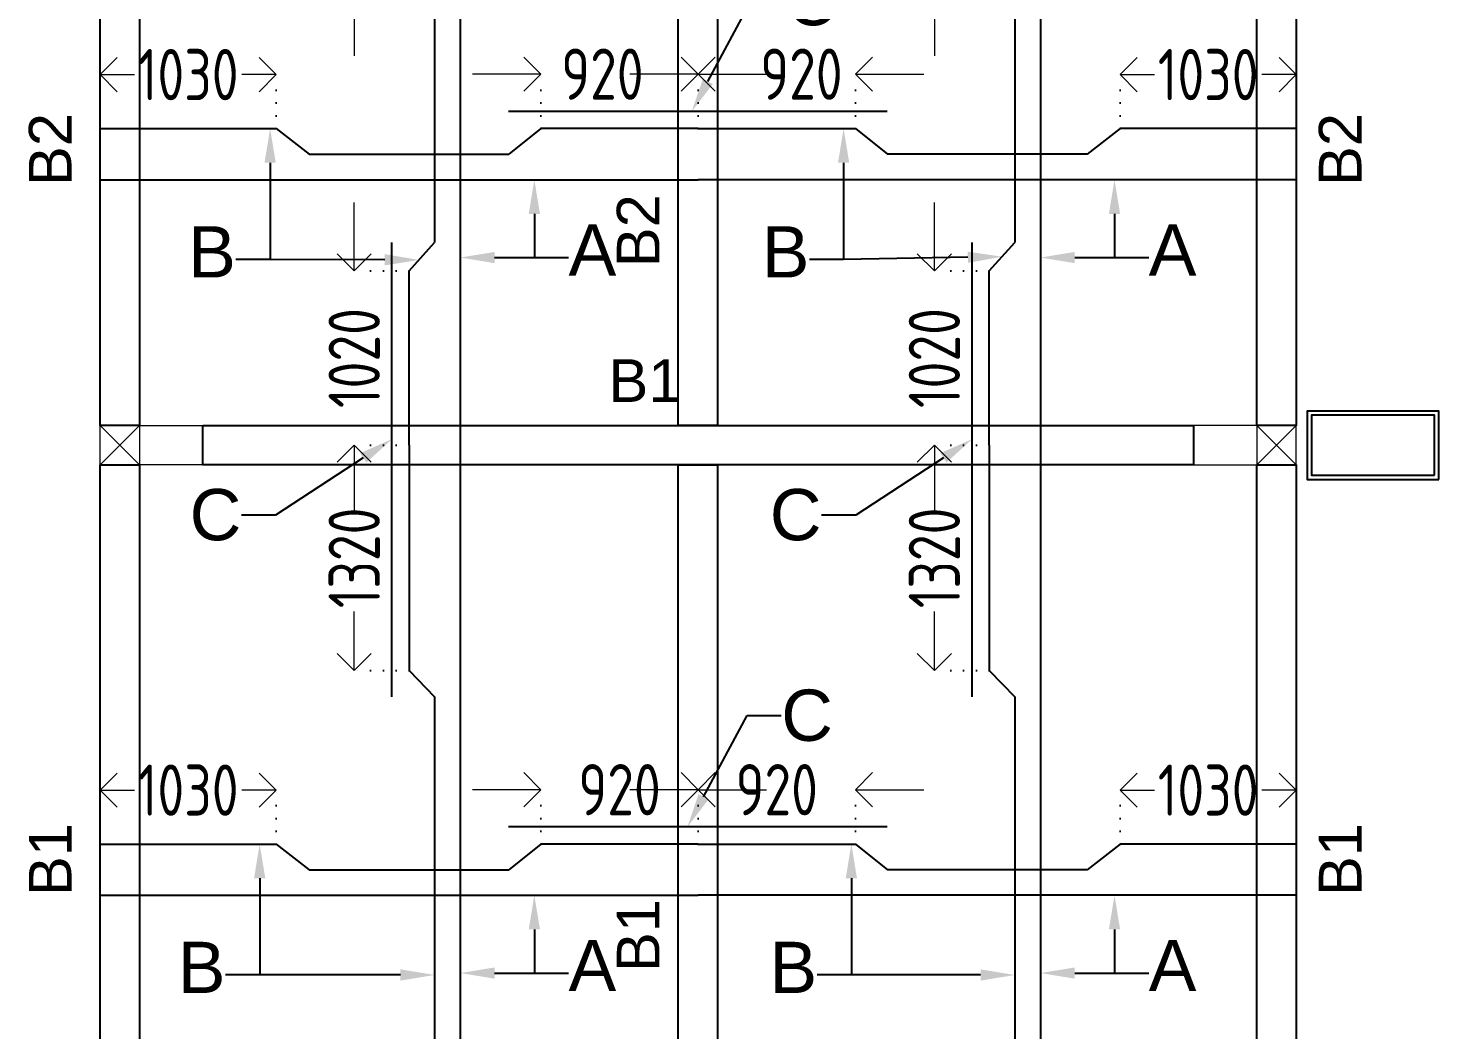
# Model space of a CAD drawing. Header units: inches. Extents: x -605 to 2991212, y -2872845 to 0.
# Drawn here: x 2823513 to 2831770, y -2127129 to -2121266 of the extents above; entities that cross this region are included whole.
import ezdxf
from ezdxf import colors
from ezdxf.entities.mleader import LeaderData, LeaderLine
from ezdxf.enums import TextEntityAlignment as Align
from ezdxf.math import Vec2, Vec3

# ---------------------------------------------------------------- set-up
doc = ezdxf.new("R2010")
doc.units = ezdxf.units.IN
doc.header["$LTSCALE"] = 600
doc.header["$MEASUREMENT"] = 0
doc.linetypes.add('DOT2', pattern=[0.125, 0, -0.125])
for name, color, linetype, lineweight in [('rDIMension', 1, 'Continuous', 18), ('rRCC 2', 40, 'Continuous', 15), ('rREINF 1', 1, 'Continuous', 25)]:
    doc.layers.add(name, color=color, linetype=linetype, lineweight=lineweight)
doc.styles.add('DIM', font='geniso.shx', dxfattribs={"width": 0.85})
doc.styles.get("Standard").update_dxf_attribs({"font": 'arial.ttf'})
doc.dimstyles.new('ST-100', dxfattribs={"dimscale": 100, "dimtxt": 2.5, "dimasz": 2, "dimexe": 0.18, "dimexo": 0.0625, "dimgap": 0.2, "dimtad": 0, "dimdec": 0, "dimzin": 0, "dimdsep": 46, "dimtxsty": 'DIM', "dimblk": 'OPEN90', "dimcen": 0.09, "dimclrd": 256, "dimclrt": 7, "dimadec": 0, "dimazin": 0, "dimtfac": 1, "dimtdec": 0, "dimtofl": 0, "dimtmove": 0, "dimatfit": 3, "dimldrblk": 'OPEN90', "dimfxl": 1, "dimtolj": 1, "dimtzin": 0, "dimlwd": -1, "dimarcsym": 0})

# ---------------------------------------------------------------- blocks, each defined once
blk = doc.blocks.new('_Open90')
at = {"color": 0, "linetype": 'ByBlock', "lineweight": -2}
for p, q in [((-0.5, 0.5), (0, 0)), ((0, 0), (-1, 0)), ((0, 0), (-0.5, -0.5))]:
    blk.add_line(p, q, dxfattribs=at)
blk = doc.blocks.new('*D405')
at = {"layer": 'Defpoints', "color": 0, "linetype": 'ByBlock', "transparency": 16777216}
for p in [(2824964.7, -2121537.4), (2823934.7, -2121853.2), (2824964.7, -2121853.2)]:
    blk.add_point(p, dxfattribs=at)
at = {"layer": 'rDIMension', "color": 0, "linetype": 'DOT2', "lineweight": -2, "transparency": 16777216}
for p, q in [((2823934.7, -2121853.2), (2823934.7, -2121537.4)), ((2824964.7, -2121853.2), (2824964.7, -2121537.4))]:
    blk.add_line(p, q, dxfattribs=at)
at = {"layer": 'rDIMension', "transparency": 16777216}
for p, q in [((2824134.7, -2121537.4), (2824136.3, -2121537.4)), ((2824764.7, -2121537.4), (2824763, -2121537.4))]:
    blk.add_line(p, q, dxfattribs=at)
at = {"layer": 'rDIMension', "linetype": 'ByBlock', "transparency": 16777216, "xscale": 200, "yscale": 200, "zscale": 200, "rotation": 180}
blk.add_blockref('_Open90', (2823934.7, -2121537.4), dxfattribs=at)
at = {"layer": 'rDIMension', "linetype": 'ByBlock', "transparency": 16777216, "xscale": 200, "yscale": 200, "zscale": 200}
blk.add_blockref('_Open90', (2824964.7, -2121537.4), dxfattribs=at)
at = {"layer": 'rDIMension', "color": 7, "linetype": 'ByBlock', "transparency": 16777216, "insert": (2824449.7, -2121537.4), "char_height": 300, "attachment_point": 5, "style": 'DIM'}
blk.add_mtext('\\A1;1030', dxfattribs=at)
blk = doc.blocks.new('*D406')
at = {"layer": 'Defpoints', "color": 0, "linetype": 'ByBlock', "transparency": 16777216}
for p in [(2827434.7, -2121534.8), (2826514.7, -2121853.2), (2827434.7, -2121853.2)]:
    blk.add_point(p, dxfattribs=at)
at = {"layer": 'rDIMension', "transparency": 16777216}
for p, q in [((2826314.7, -2121534.8), (2826114.7, -2121534.8)), ((2827634.7, -2121534.8), (2827834.7, -2121534.8))]:
    blk.add_line(p, q, dxfattribs=at)
at = {"layer": 'rDIMension', "color": 0, "linetype": 'DOT2', "lineweight": -2, "transparency": 16777216}
for p, q in [((2826514.7, -2121853.2), (2826514.7, -2121534.8)), ((2827434.7, -2121853.2), (2827434.7, -2121534.8))]:
    blk.add_line(p, q, dxfattribs=at)
at = {"layer": 'rDIMension', "linetype": 'ByBlock', "transparency": 16777216, "xscale": 200, "yscale": 200, "zscale": 200}
blk.add_blockref('_Open90', (2826514.7, -2121534.8), dxfattribs=at)
at = {"layer": 'rDIMension', "linetype": 'ByBlock', "transparency": 16777216, "xscale": 200, "yscale": 200, "zscale": 200, "rotation": 180}
blk.add_blockref('_Open90', (2827434.7, -2121534.8), dxfattribs=at)
at = {"layer": 'rDIMension', "color": 7, "linetype": 'ByBlock', "transparency": 16777216, "insert": (2826874.1, -2121534.8), "char_height": 300, "attachment_point": 5, "style": 'DIM'}
blk.add_mtext('\\A1;920', dxfattribs=at)
blk = doc.blocks.new('*D407')
at = {"layer": 'Defpoints', "color": 0, "linetype": 'ByBlock', "transparency": 16777216}
for p in [(2829904.7, -2121537.4), (2829904.7, -2121853.2), (2830934.7, -2121853.2)]:
    blk.add_point(p, dxfattribs=at)
at = {"layer": 'rDIMension', "color": 0, "linetype": 'DOT2', "lineweight": -2, "transparency": 16777216}
for p, q in [((2829904.7, -2121853.2), (2829904.7, -2121537.4)), ((2830934.7, -2121853.2), (2830934.7, -2121537.4))]:
    blk.add_line(p, q, dxfattribs=at)
at = {"layer": 'rDIMension', "transparency": 16777216}
for p, q in [((2830104.7, -2121537.4), (2830106.3, -2121537.4)), ((2830734.7, -2121537.4), (2830733, -2121537.4))]:
    blk.add_line(p, q, dxfattribs=at)
at = {"layer": 'rDIMension', "linetype": 'ByBlock', "transparency": 16777216, "xscale": 200, "yscale": 200, "zscale": 200, "rotation": 180}
blk.add_blockref('_Open90', (2829904.7, -2121537.4), dxfattribs=at)
at = {"layer": 'rDIMension', "linetype": 'ByBlock', "transparency": 16777216, "xscale": 200, "yscale": 200, "zscale": 200}
blk.add_blockref('_Open90', (2830934.7, -2121537.4), dxfattribs=at)
at = {"layer": 'rDIMension', "color": 7, "linetype": 'ByBlock', "transparency": 16777216, "insert": (2830419.7, -2121537.4), "char_height": 300, "attachment_point": 5, "style": 'DIM'}
blk.add_mtext('\\A1;1030', dxfattribs=at)
blk = doc.blocks.new('*D408')
at = {"layer": 'Defpoints', "color": 0, "linetype": 'ByBlock', "transparency": 16777216}
for p in [(2827434.7, -2121534.8), (2827434.7, -2121853.2), (2828354.7, -2121853.2)]:
    blk.add_point(p, dxfattribs=at)
at = {"layer": 'rDIMension', "transparency": 16777216}
for p, q in [((2827234.7, -2121534.8), (2827034.7, -2121534.8)), ((2828554.7, -2121534.8), (2828754.7, -2121534.8))]:
    blk.add_line(p, q, dxfattribs=at)
at = {"layer": 'rDIMension', "color": 0, "linetype": 'DOT2', "lineweight": -2, "transparency": 16777216}
for p, q in [((2827434.7, -2121853.2), (2827434.7, -2121534.8)), ((2828354.7, -2121853.2), (2828354.7, -2121534.8))]:
    blk.add_line(p, q, dxfattribs=at)
at = {"layer": 'rDIMension', "linetype": 'ByBlock', "transparency": 16777216, "xscale": 200, "yscale": 200, "zscale": 200}
blk.add_blockref('_Open90', (2827434.7, -2121534.8), dxfattribs=at)
at = {"layer": 'rDIMension', "linetype": 'ByBlock', "transparency": 16777216, "xscale": 200, "yscale": 200, "zscale": 200, "rotation": 180}
blk.add_blockref('_Open90', (2828354.7, -2121534.8), dxfattribs=at)
at = {"layer": 'rDIMension', "color": 7, "linetype": 'ByBlock', "transparency": 16777216, "insert": (2828039.1, -2121534.8), "char_height": 300, "attachment_point": 5, "style": 'DIM'}
blk.add_mtext('\\A1;920', dxfattribs=at)
blk = doc.blocks.new('*D383')
at = {"layer": 'Defpoints', "color": 0, "linetype": 'ByBlock', "transparency": 16777216}
for p in [(2824964.7, -2125726.3), (2823934.7, -2126042.1), (2824964.7, -2126042.1)]:
    blk.add_point(p, dxfattribs=at)
at = {"layer": 'rDIMension', "color": 0, "linetype": 'DOT2', "lineweight": -2, "transparency": 16777216}
for p, q in [((2823934.7, -2126042.1), (2823934.7, -2125726.3)), ((2824964.7, -2126042.1), (2824964.7, -2125726.3))]:
    blk.add_line(p, q, dxfattribs=at)
at = {"layer": 'rDIMension', "transparency": 16777216}
for p, q in [((2824134.7, -2125726.3), (2824136.3, -2125726.3)), ((2824764.7, -2125726.3), (2824763, -2125726.3))]:
    blk.add_line(p, q, dxfattribs=at)
at = {"layer": 'rDIMension', "linetype": 'ByBlock', "transparency": 16777216, "xscale": 200, "yscale": 200, "zscale": 200, "rotation": 180}
blk.add_blockref('_Open90', (2823934.7, -2125726.3), dxfattribs=at)
at = {"layer": 'rDIMension', "linetype": 'ByBlock', "transparency": 16777216, "xscale": 200, "yscale": 200, "zscale": 200}
blk.add_blockref('_Open90', (2824964.7, -2125726.3), dxfattribs=at)
at = {"layer": 'rDIMension', "color": 7, "linetype": 'ByBlock', "transparency": 16777216, "insert": (2824449.7, -2125726.3), "char_height": 300, "attachment_point": 5, "style": 'DIM'}
blk.add_mtext('\\A1;1030', dxfattribs=at)
blk = doc.blocks.new('*D384')
at = {"layer": 'Defpoints', "color": 0, "linetype": 'ByBlock', "transparency": 16777216}
for p in [(2827434.7, -2125723.7), (2826514.7, -2126042.1), (2827434.7, -2126042.1)]:
    blk.add_point(p, dxfattribs=at)
at = {"layer": 'rDIMension', "transparency": 16777216}
for p, q in [((2826314.7, -2125723.7), (2826114.7, -2125723.7)), ((2827634.7, -2125723.7), (2827834.7, -2125723.7))]:
    blk.add_line(p, q, dxfattribs=at)
at = {"layer": 'rDIMension', "color": 0, "linetype": 'DOT2', "lineweight": -2, "transparency": 16777216}
for p, q in [((2826514.7, -2126042.1), (2826514.7, -2125723.7)), ((2827434.7, -2126042.1), (2827434.7, -2125723.7))]:
    blk.add_line(p, q, dxfattribs=at)
at = {"layer": 'rDIMension', "linetype": 'ByBlock', "transparency": 16777216, "xscale": 200, "yscale": 200, "zscale": 200}
blk.add_blockref('_Open90', (2826514.7, -2125723.7), dxfattribs=at)
at = {"layer": 'rDIMension', "linetype": 'ByBlock', "transparency": 16777216, "xscale": 200, "yscale": 200, "zscale": 200, "rotation": 180}
blk.add_blockref('_Open90', (2827434.7, -2125723.7), dxfattribs=at)
at = {"layer": 'rDIMension', "color": 7, "linetype": 'ByBlock', "transparency": 16777216, "insert": (2826974.7, -2125723.7), "char_height": 300, "attachment_point": 5, "style": 'DIM'}
blk.add_mtext('\\A1;920', dxfattribs=at)
blk = doc.blocks.new('*D385')
at = {"layer": 'Defpoints', "color": 0, "linetype": 'ByBlock', "transparency": 16777216}
for p in [(2829904.7, -2125726.3), (2829904.7, -2126042.1), (2830934.7, -2126042.1)]:
    blk.add_point(p, dxfattribs=at)
at = {"layer": 'rDIMension', "color": 0, "linetype": 'DOT2', "lineweight": -2, "transparency": 16777216}
for p, q in [((2829904.7, -2126042.1), (2829904.7, -2125726.3)), ((2830934.7, -2126042.1), (2830934.7, -2125726.3))]:
    blk.add_line(p, q, dxfattribs=at)
at = {"layer": 'rDIMension', "transparency": 16777216}
for p, q in [((2830104.7, -2125726.3), (2830106.3, -2125726.3)), ((2830734.7, -2125726.3), (2830733, -2125726.3))]:
    blk.add_line(p, q, dxfattribs=at)
at = {"layer": 'rDIMension', "linetype": 'ByBlock', "transparency": 16777216, "xscale": 200, "yscale": 200, "zscale": 200, "rotation": 180}
blk.add_blockref('_Open90', (2829904.7, -2125726.3), dxfattribs=at)
at = {"layer": 'rDIMension', "linetype": 'ByBlock', "transparency": 16777216, "xscale": 200, "yscale": 200, "zscale": 200}
blk.add_blockref('_Open90', (2830934.7, -2125726.3), dxfattribs=at)
at = {"layer": 'rDIMension', "color": 7, "linetype": 'ByBlock', "transparency": 16777216, "insert": (2830419.7, -2125726.3), "char_height": 300, "attachment_point": 5, "style": 'DIM'}
blk.add_mtext('\\A1;1030', dxfattribs=at)
blk = doc.blocks.new('*D386')
at = {"layer": 'Defpoints', "color": 0, "linetype": 'ByBlock', "transparency": 16777216}
for p in [(2827434.7, -2125723.7), (2827434.7, -2126042.1), (2828354.7, -2126042.1)]:
    blk.add_point(p, dxfattribs=at)
at = {"layer": 'rDIMension', "transparency": 16777216}
for p, q in [((2827234.7, -2125723.7), (2827034.7, -2125723.7)), ((2828554.7, -2125723.7), (2828754.7, -2125723.7))]:
    blk.add_line(p, q, dxfattribs=at)
at = {"layer": 'rDIMension', "color": 0, "linetype": 'DOT2', "lineweight": -2, "transparency": 16777216}
for p, q in [((2827434.7, -2126042.1), (2827434.7, -2125723.7)), ((2828354.7, -2126042.1), (2828354.7, -2125723.7))]:
    blk.add_line(p, q, dxfattribs=at)
at = {"layer": 'rDIMension', "linetype": 'ByBlock', "transparency": 16777216, "xscale": 200, "yscale": 200, "zscale": 200}
blk.add_blockref('_Open90', (2827434.7, -2125723.7), dxfattribs=at)
at = {"layer": 'rDIMension', "linetype": 'ByBlock', "transparency": 16777216, "xscale": 200, "yscale": 200, "zscale": 200, "rotation": 180}
blk.add_blockref('_Open90', (2828354.7, -2125723.7), dxfattribs=at)
at = {"layer": 'rDIMension', "color": 7, "linetype": 'ByBlock', "transparency": 16777216, "insert": (2827894.7, -2125723.7), "char_height": 300, "attachment_point": 5, "style": 'DIM'}
blk.add_mtext('\\A1;920', dxfattribs=at)
blk = doc.blocks.new('*D420')
at = {"layer": 'Defpoints', "color": 0, "linetype": 'ByBlock', "transparency": 16777216}
for p in [(2825421.5, -2120006.9), (2825742.2, -2120006.9), (2825742.2, -2121026.9)]:
    blk.add_point(p, dxfattribs=at)
at = {"layer": 'rDIMension', "transparency": 16777216}
for p, q in [((2825421.5, -2119806.9), (2825421.5, -2119606.9)), ((2825421.5, -2121226.9), (2825421.5, -2121426.9))]:
    blk.add_line(p, q, dxfattribs=at)
at = {"layer": 'rDIMension', "color": 0, "linetype": 'DOT2', "lineweight": -2, "transparency": 16777216}
for p, q in [((2825742.2, -2120006.9), (2825421.5, -2120006.9)), ((2825742.2, -2121026.9), (2825421.5, -2121026.9))]:
    blk.add_line(p, q, dxfattribs=at)
at = {"layer": 'rDIMension', "linetype": 'ByBlock', "transparency": 16777216, "xscale": 200, "yscale": 200, "zscale": 200}
for p, rotation in [((2825421.5, -2120006.9), 270), ((2825421.5, -2121026.9), 90)]:
    blk.add_blockref('_Open90', p, dxfattribs=dict(at, rotation=rotation))
at = {"layer": 'rDIMension', "color": 7, "linetype": 'ByBlock', "transparency": 16777216, "insert": (2825421.5, -2120658.6), "char_height": 300, "attachment_point": 5, "rotation": 90, "style": 'DIM'}
blk.add_mtext('\\A1;1020', dxfattribs=at)
blk = doc.blocks.new('*D421')
at = {"layer": 'Defpoints', "color": 0, "linetype": 'ByBlock', "transparency": 16777216}
for p in [(2825742.2, -2122686.9), (2825421.5, -2123706.9), (2825742.2, -2123706.9)]:
    blk.add_point(p, dxfattribs=at)
at = {"layer": 'rDIMension', "transparency": 16777216}
for p, q in [((2825421.5, -2122486.9), (2825421.5, -2122286.9)), ((2825421.5, -2123906.9), (2825421.5, -2124106.9))]:
    blk.add_line(p, q, dxfattribs=at)
at = {"layer": 'rDIMension', "color": 0, "linetype": 'DOT2', "lineweight": -2, "transparency": 16777216}
for p, q in [((2825742.2, -2122686.9), (2825421.5, -2122686.9)), ((2825742.2, -2123706.9), (2825421.5, -2123706.9))]:
    blk.add_line(p, q, dxfattribs=at)
at = {"layer": 'rDIMension', "linetype": 'ByBlock', "transparency": 16777216, "xscale": 200, "yscale": 200, "zscale": 200}
for p, rotation in [((2825421.5, -2122686.9), 270), ((2825421.5, -2123706.9), 90)]:
    blk.add_blockref('_Open90', p, dxfattribs=dict(at, rotation=rotation))
at = {"layer": 'rDIMension', "color": 7, "linetype": 'ByBlock', "transparency": 16777216, "insert": (2825421.5, -2123196.9), "char_height": 300, "attachment_point": 5, "rotation": 90, "style": 'DIM'}
blk.add_mtext('\\A1;1020', dxfattribs=at)
blk = doc.blocks.new('*D422')
at = {"layer": 'Defpoints', "color": 0, "linetype": 'ByBlock', "transparency": 16777216}
for p in [(2828817.3, -2120006.9), (2829138, -2120006.9), (2829138, -2121026.9)]:
    blk.add_point(p, dxfattribs=at)
at = {"layer": 'rDIMension', "transparency": 16777216}
for p, q in [((2828817.3, -2119806.9), (2828817.3, -2119606.9)), ((2828817.3, -2121226.9), (2828817.3, -2121426.9))]:
    blk.add_line(p, q, dxfattribs=at)
at = {"layer": 'rDIMension', "color": 0, "linetype": 'DOT2', "lineweight": -2, "transparency": 16777216}
for p, q in [((2829138, -2120006.9), (2828817.3, -2120006.9)), ((2829138, -2121026.9), (2828817.3, -2121026.9))]:
    blk.add_line(p, q, dxfattribs=at)
at = {"layer": 'rDIMension', "linetype": 'ByBlock', "transparency": 16777216, "xscale": 200, "yscale": 200, "zscale": 200}
for p, rotation in [((2828817.3, -2120006.9), 270), ((2828817.3, -2121026.9), 90)]:
    blk.add_blockref('_Open90', p, dxfattribs=dict(at, rotation=rotation))
at = {"layer": 'rDIMension', "color": 7, "linetype": 'ByBlock', "transparency": 16777216, "insert": (2828817.3, -2120658.6), "char_height": 300, "attachment_point": 5, "rotation": 90, "style": 'DIM'}
blk.add_mtext('\\A1;1020', dxfattribs=at)
blk = doc.blocks.new('*D423')
at = {"layer": 'Defpoints', "color": 0, "linetype": 'ByBlock', "transparency": 16777216}
for p in [(2829138, -2122686.9), (2828817.3, -2123706.9), (2829138, -2123706.9)]:
    blk.add_point(p, dxfattribs=at)
at = {"layer": 'rDIMension', "transparency": 16777216}
for p, q in [((2828817.3, -2122486.9), (2828817.3, -2122286.9)), ((2828817.3, -2123906.9), (2828817.3, -2124106.9))]:
    blk.add_line(p, q, dxfattribs=at)
at = {"layer": 'rDIMension', "color": 0, "linetype": 'DOT2', "lineweight": -2, "transparency": 16777216}
for p, q in [((2829138, -2122686.9), (2828817.3, -2122686.9)), ((2829138, -2123706.9), (2828817.3, -2123706.9))]:
    blk.add_line(p, q, dxfattribs=at)
at = {"layer": 'rDIMension', "linetype": 'ByBlock', "transparency": 16777216, "xscale": 200, "yscale": 200, "zscale": 200}
for p, rotation in [((2828817.3, -2122686.9), 270), ((2828817.3, -2123706.9), 90)]:
    blk.add_blockref('_Open90', p, dxfattribs=dict(at, rotation=rotation))
at = {"layer": 'rDIMension', "color": 7, "linetype": 'ByBlock', "transparency": 16777216, "insert": (2828817.3, -2123196.9), "char_height": 300, "attachment_point": 5, "rotation": 90, "style": 'DIM'}
blk.add_mtext('\\A1;1020', dxfattribs=at)
blk = doc.blocks.new('*D307')
at = {"layer": 'Defpoints', "color": 0, "linetype": 'ByBlock', "transparency": 16777216}
for p in [(2825421.5, -2123706.9), (2825742.2, -2123706.9), (2825742.2, -2125026.9)]:
    blk.add_point(p, dxfattribs=at)
at = {"layer": 'rDIMension', "color": 0, "linetype": 'DOT2', "lineweight": -2, "transparency": 16777216}
for p, q in [((2825742.2, -2123706.9), (2825421.5, -2123706.9)), ((2825742.2, -2125026.9), (2825421.5, -2125026.9))]:
    blk.add_line(p, q, dxfattribs=at)
at = {"layer": 'rDIMension', "transparency": 16777216}
for p, q in [((2825421.5, -2123906.9), (2825421.5, -2124053.6)), ((2825421.5, -2124826.9), (2825421.5, -2124680.3))]:
    blk.add_line(p, q, dxfattribs=at)
at = {"layer": 'rDIMension', "linetype": 'ByBlock', "transparency": 16777216, "xscale": 200, "yscale": 200, "zscale": 200}
for p, rotation in [((2825421.5, -2123706.9), 90), ((2825421.5, -2125026.9), 270)]:
    blk.add_blockref('_Open90', p, dxfattribs=dict(at, rotation=rotation))
at = {"layer": 'rDIMension', "color": 7, "linetype": 'ByBlock', "transparency": 16777216, "insert": (2825421.5, -2124366.9), "char_height": 300, "attachment_point": 5, "rotation": 90, "style": 'DIM'}
blk.add_mtext('\\A1;1320', dxfattribs=at)
blk = doc.blocks.new('*D315')
at = {"layer": 'Defpoints', "color": 0, "linetype": 'ByBlock', "transparency": 16777216}
for p in [(2828817.3, -2123706.9), (2829138, -2123706.9), (2829138, -2125026.9)]:
    blk.add_point(p, dxfattribs=at)
at = {"layer": 'rDIMension', "color": 0, "linetype": 'DOT2', "lineweight": -2, "transparency": 16777216}
for p, q in [((2829138, -2123706.9), (2828817.3, -2123706.9)), ((2829138, -2125026.9), (2828817.3, -2125026.9))]:
    blk.add_line(p, q, dxfattribs=at)
at = {"layer": 'rDIMension', "transparency": 16777216}
for p, q in [((2828817.3, -2123906.9), (2828817.3, -2124053.6)), ((2828817.3, -2124826.9), (2828817.3, -2124680.3))]:
    blk.add_line(p, q, dxfattribs=at)
at = {"layer": 'rDIMension', "linetype": 'ByBlock', "transparency": 16777216, "xscale": 200, "yscale": 200, "zscale": 200}
for p, rotation in [((2828817.3, -2123706.9), 90), ((2828817.3, -2125026.9), 270)]:
    blk.add_blockref('_Open90', p, dxfattribs=dict(at, rotation=rotation))
at = {"layer": 'rDIMension', "color": 7, "linetype": 'ByBlock', "transparency": 16777216, "insert": (2828817.3, -2124366.9), "char_height": 300, "attachment_point": 5, "rotation": 90, "style": 'DIM'}
blk.add_mtext('\\A1;1320', dxfattribs=at)

msp = doc.modelspace()

# ---------------------------------------------------------------- linework, layer by layer
at = {"color": 4, "linetype": 'ByBlock'}
for points in [[(2826042.2, -2120006.9), (2826042.2, -2123706.9)], [(2829438, -2120006.9), (2829438, -2123706.9)], [(2825892.2, -2121193.8), (2825892.2, -2122520.1)], [(2829288, -2121193.8), (2829288, -2122520.1)], [(2828540.7, -2121753.2), (2826324.2, -2121753.2)], [(2823934.7, -2121853.2), (2824964.7, -2121853.2), (2825157.9, -2122003.2)], [(2827434.7, -2121853.2), (2826514.7, -2121853.2), (2826326.4, -2122003.2)], [(2827434.7, -2121853.2), (2828354.7, -2121853.2), (2828542.9, -2122003.2)], [(2830934.7, -2121853.2), (2829904.7, -2121853.2), (2829711.4, -2122003.2)], [(2825157.9, -2122003.2), (2826326.4, -2122003.2)], [(2829711.4, -2122003.2), (2828542.9, -2122003.2)], [(2823934.7, -2122153.2), (2827434.7, -2122153.2)], [(2830934.7, -2122153.2), (2827434.7, -2122153.2)], [(2825642.2, -2125180.3), (2825642.2, -2122520.1)], [(2825742.2, -2123706.9), (2825742.2, -2122686.9), (2825892.2, -2122520.1)], [(2829038, -2125180.3), (2829038, -2122520.1)], [(2829138, -2123706.9), (2829138, -2122686.9), (2829288, -2122520.1)], [(2825742.2, -2123706.9), (2825742.2, -2125026.9), (2825892.2, -2125180.3)], [(2826042.2, -2123706.9), (2826042.2, -2128724.4)], [(2829138, -2123706.9), (2829138, -2125026.9), (2829288, -2125180.3)], [(2829438, -2123706.9), (2829438, -2128724.4)], [(2825892.2, -2125180.3), (2825892.2, -2127251)], [(2829288, -2125180.3), (2829288, -2127251)], [(2828540.7, -2125942.1), (2826324.2, -2125942.1)], [(2823934.7, -2126042.1), (2824964.7, -2126042.1), (2825157.9, -2126192.1)], [(2827434.7, -2126042.1), (2826514.7, -2126042.1), (2826326.4, -2126192.1)], [(2827434.7, -2126042.1), (2828354.7, -2126042.1), (2828542.9, -2126192.1)], [(2830934.7, -2126042.1), (2829904.7, -2126042.1), (2829711.4, -2126192.1)], [(2825157.9, -2126192.1), (2826326.4, -2126192.1)], [(2829711.4, -2126192.1), (2828542.9, -2126192.1)], [(2823934.7, -2126342.1), (2827434.7, -2126342.1)], [(2830934.7, -2126342.1), (2827434.7, -2126342.1)]]:
    msp.add_lwpolyline(points, dxfattribs=at)
at = {"color": 1, "linetype": 'ByBlock'}
for points in [[(2823934.7, -2120121.9), (2824164.7, -2120121.9), (2824164.7, -2123591.9), (2823934.7, -2123591.9)], [(2827317.5, -2120121.9), (2827547.5, -2120121.9), (2827547.5, -2123591.9), (2827317.5, -2123591.9)], [(2830704.7, -2120121.9), (2830934.7, -2120121.9), (2830934.7, -2123591.9), (2830704.7, -2123591.9)], [(2824534.7, -2123591.9), (2830334.7, -2123591.9), (2830334.7, -2123821.9), (2824534.7, -2123821.9)], [(2824164.7, -2128609.4), (2823934.7, -2128609.4), (2823934.7, -2123821.9), (2824164.7, -2123821.9)], [(2827547.5, -2128609.4), (2827317.5, -2128609.4), (2827317.5, -2123821.9), (2827547.5, -2123821.9)], [(2830704.7, -2123821.9), (2830934.7, -2123821.9), (2830934.7, -2128609.4), (2830704.7, -2128609.4)]]:
    msp.add_lwpolyline(points, close=True, dxfattribs=at)
at = {"color": 6, "linetype": 'ByBlock'}
msp.add_lwpolyline([(2831769.7, -2123906.9), (2831769.7, -2123506.9), (2830999.7, -2123506.9), (2830999.7, -2123906.9)], close=True, dxfattribs=at)
at = {"color": 3, "linetype": 'ByBlock'}
msp.add_lwpolyline([(2831744.7, -2123881.9), (2831744.7, -2123531.9), (2831024.7, -2123531.9), (2831024.7, -2123881.9)], close=True, dxfattribs=at)
at = {"layer": 'rRCC 2', "color": 6}
for p, q in [((2823934.7, -2123591.9), (2824164.7, -2123821.9)), ((2823934.7, -2123821.9), (2824164.7, -2123591.9)), ((2830934.7, -2123591.9), (2830704.7, -2123821.9)), ((2830934.7, -2123821.9), (2830704.7, -2123591.9))]:
    msp.add_line(p, q, dxfattribs=at)
for points in [[(2823934.7, -2123821.9), (2823934.7, -2123591.9), (2824534.7, -2123591.9), (2824534.7, -2123821.9)], [(2823934.7, -2123591.9), (2824164.7, -2123591.9), (2824164.7, -2123821.9), (2823934.7, -2123821.9)], [(2830934.7, -2123821.9), (2830934.7, -2123591.9), (2830334.7, -2123591.9), (2830334.7, -2123821.9)], [(2830934.7, -2123591.9), (2830704.7, -2123591.9), (2830704.7, -2123821.9), (2830934.7, -2123821.9)]]:
    msp.add_lwpolyline(points, close=True, dxfattribs=at)

# ---------------------------------------------------------------- texts
at = {"layer": 'rRCC 2'}
for s, p in [('B2', (2823642, -2121976)), ('B2', (2831192.4, -2121976)), ('B2', (2827083.3, -2122451.3)), ('B1', (2823642, -2126132.6)), ('B1', (2831192.4, -2126132.6)), ('B1', (2827083.3, -2126577.4))]:
    msp.add_text(s, height=250, rotation=90, dxfattribs=at).set_placement(p, align=Align.MIDDLE_CENTER)
msp.add_text('B1', height=250, dxfattribs=at).set_placement((2827123.4, -2123328.9), align=Align.MIDDLE_CENTER)

# ---------------------------------------------------------------- dimensions: what is measured, and where the dimension line sits
at = {"layer": 'rDIMension', "color": 1, "linetype": 'ByBlock'}
for base, p1, p2, angle, override, picture, middle in [((2825421.5, -2120006.9), (2825742.2, -2121026.9), (2825742.2, -2120006.9), 90, {"dimtxt": 3, "dimexe": 0, "dimexo": 0, "dimtmove": 1, "dimfxl": 1.25, "dimtfillclr": 256, "dimarcsym": 2}, '*D420', (2825421.5, -2120658.6)), ((2828817.3, -2120006.9), (2829138, -2121026.9), (2829138, -2120006.9), 90, {"dimtxt": 3, "dimexe": 0, "dimexo": 0, "dimtmove": 1, "dimfxl": 1.25, "dimtfillclr": 256, "dimarcsym": 2}, '*D422', (2828817.3, -2120658.6)), ((2827434.7, -2121534.8), (2828354.7, -2121853.2), (2827434.7, -2121853.2), 180, {"dimtxt": 3, "dimexe": 0, "dimexo": 0, "dimtmove": 1, "dimfxl": 1.25, "dimtfillclr": 256, "dimarcsym": 2}, '*D408', (2828039.1, -2121534.8)), ((2829904.7, -2121537.4), (2830934.7, -2121853.2), (2829904.7, -2121853.2), 180, {"dimtxt": 3, "dimasz": 2, "dimexe": 0, "dimexo": 0, "dimtmove": 1, "dimfxl": 1.25, "dimtfillclr": 256, "dimarcsym": 2}, '*D407', (2830419.7, -2121537.4)), ((2829904.7, -2125726.3), (2830934.7, -2126042.1), (2829904.7, -2126042.1), 180, {"dimtxt": 3, "dimasz": 2, "dimexe": 0, "dimexo": 0, "dimtmove": 1, "dimfxl": 1.25, "dimtfillclr": 256, "dimarcsym": 2}, '*D385', (2830419.7, -2125726.3))]:
    dim = msp.add_linear_dim(base=base, p1=p1, p2=p2, angle=angle, dimstyle='ST-100', override=override, dxfattribs=at)
    dim.commit()
    dim.dimension.update_dxf_attribs({"geometry": picture, "text_midpoint": middle, "dimtype": 160})
for base, p1, p2, override, picture, middle in [((2824964.7, -2121537.4), (2823934.7, -2121853.2), (2824964.7, -2121853.2), {"dimtxt": 3, "dimasz": 2, "dimexe": 0, "dimexo": 0, "dimtmove": 1, "dimfxl": 1.25, "dimtfillclr": 256, "dimarcsym": 2}, '*D405', (2824449.7, -2121537.4)), ((2827434.7, -2121534.8), (2826514.7, -2121853.2), (2827434.7, -2121853.2), {"dimtxt": 3, "dimexe": 0, "dimexo": 0, "dimtmove": 1, "dimfxl": 1.25, "dimtfillclr": 256, "dimarcsym": 2}, '*D406', (2826874.1, -2121534.8)), ((2824964.7, -2125726.3), (2823934.7, -2126042.1), (2824964.7, -2126042.1), {"dimtxt": 3, "dimasz": 2, "dimexe": 0, "dimexo": 0, "dimtmove": 1, "dimfxl": 1.25, "dimtfillclr": 256, "dimarcsym": 2}, '*D383', (2824449.7, -2125726.3))]:
    dim = msp.add_linear_dim(base=base, p1=p1, p2=p2, dimstyle='ST-100', override=override, dxfattribs=at)
    dim.commit()
    dim.dimension.update_dxf_attribs({"geometry": picture, "text_midpoint": middle, "dimtype": 160})
for base, p1, p2, angle, picture, middle in [((2825421.5, -2123706.9), (2825742.2, -2122686.9), (2825742.2, -2123706.9), 90, '*D421', (2825421.5, -2123196.9)), ((2828817.3, -2123706.9), (2829138, -2122686.9), (2829138, -2123706.9), 90, '*D423', (2828817.3, -2123196.9)), ((2825421.5, -2123706.9), (2825742.2, -2125026.9), (2825742.2, -2123706.9), 90, '*D307', (2825421.5, -2124366.9)), ((2828817.3, -2123706.9), (2829138, -2125026.9), (2829138, -2123706.9), 90, '*D315', (2828817.3, -2124366.9)), ((2827434.7, -2125723.7), (2828354.7, -2126042.1), (2827434.7, -2126042.1), 180, '*D386', (2827894.7, -2125723.7))]:
    dim = msp.add_linear_dim(base=base, p1=p1, p2=p2, angle=angle, dimstyle='ST-100', override={"dimtxt": 3, "dimexe": 0, "dimexo": 0, "dimtmove": 1, "dimfxl": 1.25, "dimtfillclr": 256, "dimarcsym": 2}, dxfattribs=at)
    dim.commit()
    dim.dimension.update_dxf_attribs({"geometry": picture, "text_midpoint": middle})
dim = msp.add_linear_dim(base=(2827434.7, -2125723.7), p1=(2826514.7, -2126042.1), p2=(2827434.7, -2126042.1), dimstyle='ST-100', override={"dimtxt": 3, "dimexe": 0, "dimexo": 0, "dimtmove": 1, "dimfxl": 1.25, "dimtfillclr": 256, "dimarcsym": 2}, dxfattribs=at)
dim.commit()
dim.dimension.update_dxf_attribs({"geometry": '*D384', "text_midpoint": (2826974.7, -2125723.7)})

# ---------------------------------------------------------------- leaders
at = {"layer": 'rREINF 1', "color": 3, "linetype": 'ByBlock'}
ml = msp.add_multileader_mtext('Standard', dxfattribs=at)
ml.set_content('C', color=3)
ml.set_leader_properties()
ml.build(insert=Vec2(0, 0))
ml.multileader.update_dxf_attribs({"text_top_attachment_type": 0, "text_bottom_attachment_type": 0, "dogleg_length": 200, "arrow_head_size": 200})
ctx = ml.context
ctx.base_point, ctx.char_height, ctx.arrow_head_size, ctx.landing_gap_size, ctx.plane_origin = Vec3(2827946.6, -2121101.3), 300, 200, 0.09, Vec3(2826975.8, -2122003.8)
notes = []
notes.append((ctx, [(0, (1, 1, 0), (2827746.6, -2121101.3), (1, 0), 200, [(0, [(2827397.2, -2121753.2)], 256, [])])]))
ctx.mtext.insert, ctx.mtext.flow_direction = Vec3(2827946.7, -2120948.7), 5
ml = msp.add_multileader_mtext('Standard', dxfattribs=at)
ml.set_content('B', color=3)
ml.set_leader_properties()
ml.build(insert=Vec2(0, 0))
ml.multileader.update_dxf_attribs({"text_top_attachment_type": 0, "text_bottom_attachment_type": 0, "dogleg_length": 200, "arrow_head_size": 200})
ctx = ml.context
ctx.base_point, ctx.char_height, ctx.arrow_head_size, ctx.landing_gap_size, ctx.plane_origin = Vec3(2824502.6, -2122619.5), 300, 200, 0.09, Vec3(2824963.4, -2122026.3)
ctx.text_align_type = 2
notes.append((ctx, [(0, (1, 1, 0), (2824929.3, -2122619.5), (-1, 0), 200, [(0, [(2824929.3, -2121853.2)], 256, [])])]))
ctx.mtext.insert, ctx.mtext.alignment, ctx.mtext.flow_direction = Vec3(2824729.2, -2122425.1), 3, 5
ml = msp.add_multileader_mtext('Standard', dxfattribs=at)
ml.set_content('B', color=3)
ml.set_leader_properties()
ml.build(insert=Vec2(0, 0))
ml.multileader.update_dxf_attribs({"text_top_attachment_type": 0, "text_bottom_attachment_type": 0, "dogleg_length": 200, "arrow_head_size": 200})
ctx = ml.context
ctx.base_point, ctx.char_height, ctx.arrow_head_size, ctx.landing_gap_size, ctx.plane_origin = Vec3(2827859.3, -2122619.5), 300, 200, 0.09, Vec3(2828320.1, -2122026.3)
ctx.text_align_type = 2
notes.append((ctx, [(0, (1, 1, 0), (2828286, -2122619.5), (-1, 0), 200, [(0, [(2828286, -2121853.2)], 256, [])])]))
ctx.mtext.insert, ctx.mtext.alignment, ctx.mtext.flow_direction = Vec3(2828085.9, -2122425.1), 3, 5
ml = msp.add_multileader_mtext('Standard', dxfattribs=at)
ml.set_content('A', color=3)
ml.set_leader_properties()
ml.build(insert=Vec2(0, 0))
ml.multileader.update_dxf_attribs({"text_top_attachment_type": 0, "text_bottom_attachment_type": 0, "dogleg_length": 200, "arrow_head_size": 200})
ctx = ml.context
ctx.base_point, ctx.char_height, ctx.arrow_head_size, ctx.landing_gap_size, ctx.plane_origin = Vec3(2826675.8, -2122608.4), 300, 200, 0.09, Vec3(2826629.2, -2122015.2)
notes.append((ctx, [(0, (1, 1, 0), (2826475.8, -2122608.4), (1, 0), 200, [(0, [(2826475.8, -2122153.2)], 256, [])])]))
ctx.mtext.insert, ctx.mtext.flow_direction = Vec3(2826675.9, -2122414), 5
ml = msp.add_multileader_mtext('Standard', dxfattribs=at)
ml.set_content('A', color=3)
ml.set_leader_properties()
ml.build(insert=Vec2(0, 0))
ml.multileader.update_dxf_attribs({"text_top_attachment_type": 0, "text_bottom_attachment_type": 0, "dogleg_length": 200, "arrow_head_size": 200})
ctx = ml.context
ctx.base_point, ctx.char_height, ctx.arrow_head_size, ctx.landing_gap_size, ctx.plane_origin = Vec3(2830071.6, -2122608.4), 300, 200, 0.09, Vec3(2830025, -2122015.2)
notes.append((ctx, [(0, (1, 1, 0), (2829871.6, -2122608.4), (1, 0), 200, [(0, [(2829871.6, -2122153.2)], 256, [])])]))
ctx.mtext.insert, ctx.mtext.flow_direction = Vec3(2830071.7, -2122414), 5
ml = msp.add_multileader_mtext('Standard', dxfattribs=at)
ml.set_content('', color=3)
ml.set_leader_properties()
ml.build(insert=Vec2(0, 0))
ml.multileader.update_dxf_attribs({"text_top_attachment_type": 0, "text_bottom_attachment_type": 0, "dogleg_length": 200, "arrow_head_size": 200})
ctx = ml.context
ctx.base_point, ctx.char_height, ctx.arrow_head_size, ctx.landing_gap_size, ctx.plane_origin = Vec3(2824729.1, -2122619.5), 300, 200, 0.09, Vec3(2825532.7, -2122619.5)
ctx.text_align_type = 2
notes.append((ctx, [(0, (1, 1, 0), (2824929.3, -2122619.5), (-1, 0), 200, [(0, [(2825800.3, -2122622.3)], 256, [])])]))
ctx.mtext.insert, ctx.mtext.alignment, ctx.mtext.flow_direction = Vec3(2824729.2, -2122469.5), 3, 5
ml = msp.add_multileader_mtext('Standard', dxfattribs=at)
ml.set_content('', color=3)
ml.set_leader_properties()
ml.build(insert=Vec2(0, 0))
ml.multileader.update_dxf_attribs({"text_top_attachment_type": 0, "text_bottom_attachment_type": 0, "dogleg_length": 200, "arrow_head_size": 200})
ctx = ml.context
ctx.base_point, ctx.char_height, ctx.arrow_head_size, ctx.landing_gap_size, ctx.plane_origin = Vec3(2826675.8, -2122608.4), 300, 200, 0.09, Vec3(2826059.9, -2122608.4)
notes.append((ctx, [(0, (1, 1, 0), (2826475.8, -2122608.4), (1, 0), 200, [(0, [(2826043, -2122608.4)], 256, [])])]))
ctx.mtext.insert, ctx.mtext.flow_direction = Vec3(2826675.9, -2122458.4), 5
ml = msp.add_multileader_mtext('Standard', dxfattribs=at)
ml.set_content('', color=3)
ml.set_leader_properties()
ml.build(insert=Vec2(0, 0))
ml.multileader.update_dxf_attribs({"text_top_attachment_type": 0, "text_bottom_attachment_type": 0, "dogleg_length": 200, "arrow_head_size": 200})
ctx = ml.context
ctx.base_point, ctx.char_height, ctx.arrow_head_size, ctx.landing_gap_size, ctx.plane_origin = Vec3(2828085.8, -2122619.5), 300, 200, 0.09, Vec3(2828889.4, -2122619.5)
ctx.text_align_type = 2
notes.append((ctx, [(0, (1, 1, 0), (2828286, -2122619.5), (-1, 0), 200, [(0, [(2829213, -2122603.5)], 256, [])])]))
ctx.mtext.insert, ctx.mtext.alignment, ctx.mtext.flow_direction = Vec3(2828085.9, -2122469.5), 3, 5
ml = msp.add_multileader_mtext('Standard', dxfattribs=at)
ml.set_content('', color=3)
ml.set_leader_properties()
ml.build(insert=Vec2(0, 0))
ml.multileader.update_dxf_attribs({"text_top_attachment_type": 0, "text_bottom_attachment_type": 0, "dogleg_length": 200, "arrow_head_size": 200})
ctx = ml.context
ctx.base_point, ctx.char_height, ctx.arrow_head_size, ctx.landing_gap_size, ctx.plane_origin = Vec3(2830071.6, -2122608.4), 300, 200, 0.09, Vec3(2829455.7, -2122608.4)
notes.append((ctx, [(0, (1, 1, 0), (2829871.6, -2122608.4), (1, 0), 200, [(0, [(2829438.8, -2122608.4)], 256, [])])]))
ctx.mtext.insert, ctx.mtext.flow_direction = Vec3(2830071.7, -2122458.4), 5
ml = msp.add_multileader_mtext('Standard', dxfattribs=at)
ml.set_content('C', color=3)
ml.set_leader_properties()
ml.build(insert=Vec2(0, 0))
ml.multileader.update_dxf_attribs({"text_top_attachment_type": 0, "text_bottom_attachment_type": 0, "dogleg_length": 200, "arrow_head_size": 200})
ctx = ml.context
ctx.base_point, ctx.char_height, ctx.arrow_head_size, ctx.landing_gap_size, ctx.plane_origin = Vec3(2824495.4, -2124116.2), 300, 200, 0.09, Vec3(2825391.7, -2123713.7)
ctx.text_align_type = 2
notes.append((ctx, [(1, (1, 1, 0), (2824960.8, -2124116.2), (-1, 0), 200, [(0, [(2825642.2, -2123671.7)], 256, [])])]))
ctx.mtext.insert, ctx.mtext.alignment, ctx.mtext.flow_direction = Vec3(2824760.7, -2123963.6), 3, 5
ml = msp.add_multileader_mtext('Standard', dxfattribs=at)
ml.set_content('C', color=3)
ml.set_leader_properties()
ml.build(insert=Vec2(0, 0))
ml.multileader.update_dxf_attribs({"text_top_attachment_type": 0, "text_bottom_attachment_type": 0, "dogleg_length": 200, "arrow_head_size": 200})
ctx = ml.context
ctx.base_point, ctx.char_height, ctx.arrow_head_size, ctx.landing_gap_size, ctx.plane_origin = Vec3(2827891.2, -2124116.2), 300, 200, 0.09, Vec3(2828787.5, -2123713.7)
ctx.text_align_type = 2
notes.append((ctx, [(1, (1, 1, 0), (2828356.6, -2124116.2), (-1, 0), 200, [(0, [(2829038, -2123671.7)], 256, [])])]))
ctx.mtext.insert, ctx.mtext.alignment, ctx.mtext.flow_direction = Vec3(2828156.6, -2123963.6), 3, 5
ml = msp.add_multileader_mtext('Standard', dxfattribs=at)
ml.set_content('C', color=3)
ml.set_leader_properties()
ml.build(insert=Vec2(0, 0))
ml.multileader.update_dxf_attribs({"text_top_attachment_type": 0, "text_bottom_attachment_type": 0, "dogleg_length": 200, "arrow_head_size": 200})
ctx = ml.context
ctx.base_point, ctx.char_height, ctx.arrow_head_size, ctx.landing_gap_size, ctx.plane_origin = Vec3(2827920.8, -2125290.2), 300, 200, 0.09, Vec3(2826950, -2126192.7)
notes.append((ctx, [(0, (1, 1, 0), (2827720.8, -2125290.2), (1, 0), 200, [(0, [(2827371.4, -2125942.1)], 256, [])])]))
ctx.mtext.insert, ctx.mtext.flow_direction = Vec3(2827920.9, -2125137.7), 5
ml = msp.add_multileader_mtext('Standard', dxfattribs=at)
ml.set_content('B', color=3)
ml.set_leader_properties()
ml.build(insert=Vec2(0, 0))
ml.multileader.update_dxf_attribs({"text_top_attachment_type": 0, "text_bottom_attachment_type": 0, "dogleg_length": 200, "arrow_head_size": 200})
ctx = ml.context
ctx.base_point, ctx.char_height, ctx.arrow_head_size, ctx.landing_gap_size, ctx.plane_origin = Vec3(2824441.4, -2126808.5), 300, 200, 0.09, Vec3(2824902.3, -2126215.2)
ctx.text_align_type = 2
notes.append((ctx, [(0, (1, 1, 0), (2824868.1, -2126808.5), (-1, 0), 200, [(0, [(2824868.1, -2126042.1)], 256, [])])]))
ctx.mtext.insert, ctx.mtext.alignment, ctx.mtext.flow_direction = Vec3(2824668, -2126614), 3, 5
ml = msp.add_multileader_mtext('Standard', dxfattribs=at)
ml.set_content('B', color=3)
ml.set_leader_properties()
ml.build(insert=Vec2(0, 0))
ml.multileader.update_dxf_attribs({"text_top_attachment_type": 0, "text_bottom_attachment_type": 0, "dogleg_length": 200, "arrow_head_size": 200})
ctx = ml.context
ctx.base_point, ctx.char_height, ctx.arrow_head_size, ctx.landing_gap_size, ctx.plane_origin = Vec3(2827904.6, -2126808.5), 300, 200, 0.09, Vec3(2828365.4, -2126215.2)
ctx.text_align_type = 2
notes.append((ctx, [(0, (1, 1, 0), (2828331.3, -2126808.5), (-1, 0), 200, [(0, [(2828331.3, -2126042.1)], 256, [])])]))
ctx.mtext.insert, ctx.mtext.alignment, ctx.mtext.flow_direction = Vec3(2828131.2, -2126614), 3, 5
ml = msp.add_multileader_mtext('Standard', dxfattribs=at)
ml.set_content('A', color=3)
ml.set_leader_properties()
ml.build(insert=Vec2(0, 0))
ml.multileader.update_dxf_attribs({"text_top_attachment_type": 0, "text_bottom_attachment_type": 0, "dogleg_length": 200, "arrow_head_size": 200})
ctx = ml.context
ctx.base_point, ctx.char_height, ctx.arrow_head_size, ctx.landing_gap_size, ctx.plane_origin = Vec3(2826675.8, -2126797.3), 300, 200, 0.09, Vec3(2826629.2, -2126204.1)
notes.append((ctx, [(0, (1, 1, 0), (2826475.8, -2126797.3), (1, 0), 200, [(0, [(2826475.8, -2126342.1)], 256, [])])]))
ctx.mtext.insert, ctx.mtext.flow_direction = Vec3(2826675.9, -2126602.9), 5
ml = msp.add_multileader_mtext('Standard', dxfattribs=at)
ml.set_content('A', color=3)
ml.set_leader_properties()
ml.build(insert=Vec2(0, 0))
ml.multileader.update_dxf_attribs({"text_top_attachment_type": 0, "text_bottom_attachment_type": 0, "dogleg_length": 200, "arrow_head_size": 200})
ctx = ml.context
ctx.base_point, ctx.char_height, ctx.arrow_head_size, ctx.landing_gap_size, ctx.plane_origin = Vec3(2830071.6, -2126797.3), 300, 200, 0.09, Vec3(2830025, -2126204.1)
notes.append((ctx, [(0, (1, 1, 0), (2829871.6, -2126797.3), (1, 0), 200, [(0, [(2829871.6, -2126342.1)], 256, [])])]))
ctx.mtext.insert, ctx.mtext.flow_direction = Vec3(2830071.7, -2126602.9), 5
ml = msp.add_multileader_mtext('Standard', dxfattribs=at)
ml.set_content('', color=3)
ml.set_leader_properties()
ml.build(insert=Vec2(0, 0))
ml.multileader.update_dxf_attribs({"text_top_attachment_type": 0, "text_bottom_attachment_type": 0, "dogleg_length": 200, "arrow_head_size": 200})
ctx = ml.context
ctx.base_point, ctx.char_height, ctx.arrow_head_size, ctx.landing_gap_size, ctx.plane_origin = Vec3(2824667.9, -2126808.5), 300, 200, 0.09, Vec3(2825471.5, -2126808.5)
ctx.text_align_type = 2
notes.append((ctx, [(0, (1, 1, 0), (2824868.1, -2126808.5), (-1, 0), 200, [(0, [(2825892.2, -2126808.5)], 256, [])])]))
ctx.mtext.insert, ctx.mtext.alignment, ctx.mtext.flow_direction = Vec3(2824668, -2126658.5), 3, 5
ml = msp.add_multileader_mtext('Standard', dxfattribs=at)
ml.set_content('', color=3)
ml.set_leader_properties()
ml.build(insert=Vec2(0, 0))
ml.multileader.update_dxf_attribs({"text_top_attachment_type": 0, "text_bottom_attachment_type": 0, "dogleg_length": 200, "arrow_head_size": 200})
ctx = ml.context
ctx.base_point, ctx.char_height, ctx.arrow_head_size, ctx.landing_gap_size, ctx.plane_origin = Vec3(2826675.8, -2126797.3), 300, 200, 0.09, Vec3(2826059.9, -2126797.3)
notes.append((ctx, [(0, (1, 1, 0), (2826475.8, -2126797.3), (1, 0), 200, [(0, [(2826043, -2126797.3)], 256, [])])]))
ctx.mtext.insert, ctx.mtext.flow_direction = Vec3(2826675.9, -2126647.3), 5
ml = msp.add_multileader_mtext('Standard', dxfattribs=at)
ml.set_content('', color=3)
ml.set_leader_properties()
ml.build(insert=Vec2(0, 0))
ml.multileader.update_dxf_attribs({"text_top_attachment_type": 0, "text_bottom_attachment_type": 0, "dogleg_length": 200, "arrow_head_size": 200})
ctx = ml.context
ctx.base_point, ctx.char_height, ctx.arrow_head_size, ctx.landing_gap_size, ctx.plane_origin = Vec3(2828131.1, -2126808.5), 300, 200, 0.09, Vec3(2828934.6, -2126808.5)
ctx.text_align_type = 2
notes.append((ctx, [(0, (1, 1, 0), (2828331.3, -2126808.5), (-1, 0), 200, [(0, [(2829288, -2126808.5)], 256, [])])]))
ctx.mtext.insert, ctx.mtext.alignment, ctx.mtext.flow_direction = Vec3(2828131.2, -2126658.5), 3, 5
ml = msp.add_multileader_mtext('Standard', dxfattribs=at)
ml.set_content('', color=3)
ml.set_leader_properties()
ml.build(insert=Vec2(0, 0))
ml.multileader.update_dxf_attribs({"text_top_attachment_type": 0, "text_bottom_attachment_type": 0, "dogleg_length": 200, "arrow_head_size": 200})
ctx = ml.context
ctx.base_point, ctx.char_height, ctx.arrow_head_size, ctx.landing_gap_size, ctx.plane_origin = Vec3(2830071.6, -2126797.3), 300, 200, 0.09, Vec3(2829455.7, -2126797.3)
notes.append((ctx, [(0, (1, 1, 0), (2829871.6, -2126797.3), (1, 0), 200, [(0, [(2829438.8, -2126797.3)], 256, [])])]))
ctx.mtext.insert, ctx.mtext.flow_direction = Vec3(2830071.7, -2126647.3), 5
for ctx, leaders in notes:
    for number, flags, end, landing, length, lines in leaders:
        leader = LeaderData()
        leader.index, (leader.has_last_leader_line, leader.has_dogleg_vector, leader.attachment_direction) = number, flags
        leader.last_leader_point, leader.dogleg_vector, leader.dogleg_length = Vec3(end), Vec3(landing), length
        for number, points, colour, breaks in lines:
            line = LeaderLine()
            line.index, line.vertices, line.color, line.breaks = number, Vec3.list(points), colors.encode_raw_color(colour), breaks
            leader.lines.append(line)
        ctx.leaders.append(leader)

doc.saveas('drawing.dxf')
